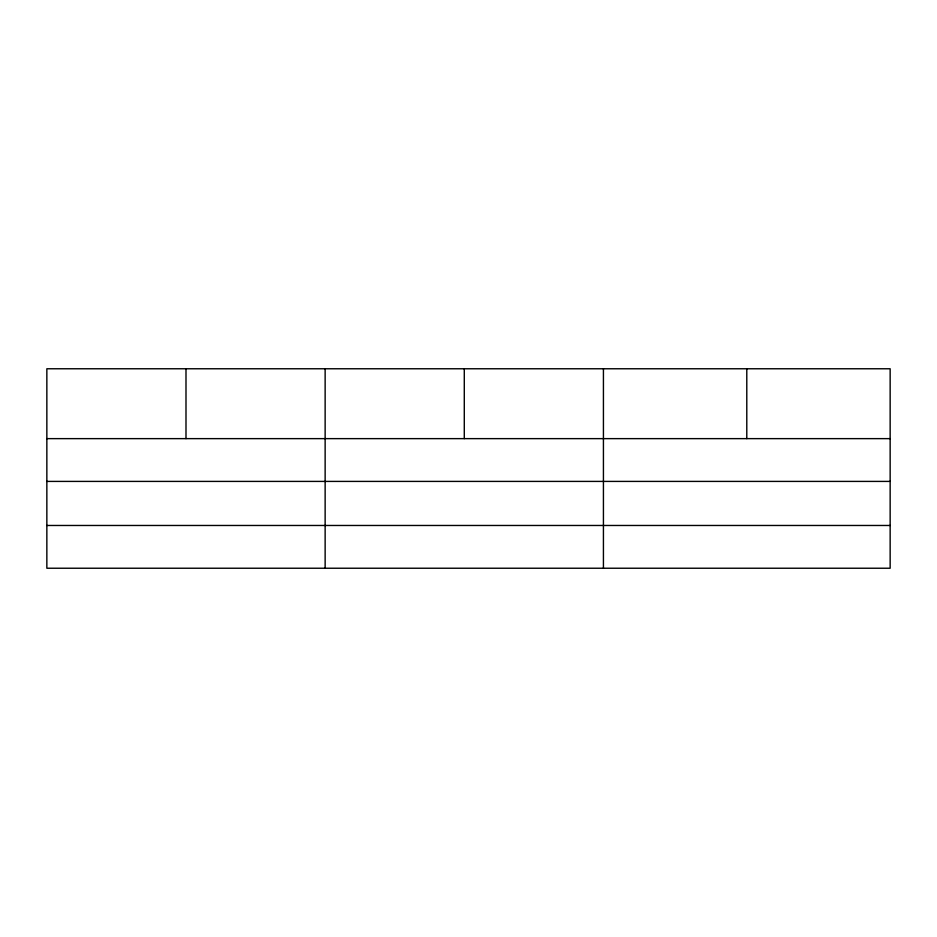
<?xml version="1.0" encoding="UTF-8"?>
<svg xmlns="http://www.w3.org/2000/svg" width="937" height="937" viewBox="0 0 937 937"><rect width="100%" height="100%" fill="white"/><g stroke="black" fill="none" stroke-linecap="round" stroke-linejoin="round"><path stroke-width="1.41" d="M890.15 481.407L890.15 368.768L46.85 368.768L46.85 568.232L890.15 568.232L890.15 481.407L46.85 481.407M46.85 438.633L890.15 438.633M46.85 525.47L890.15 525.47M746.789 368.768L746.789 438.633M603.428 368.768L603.428 568.232M464.283 368.768L464.283 438.633M325.139 368.768L325.139 568.232M185.994 368.768L185.994 438.633"/></g></svg>
